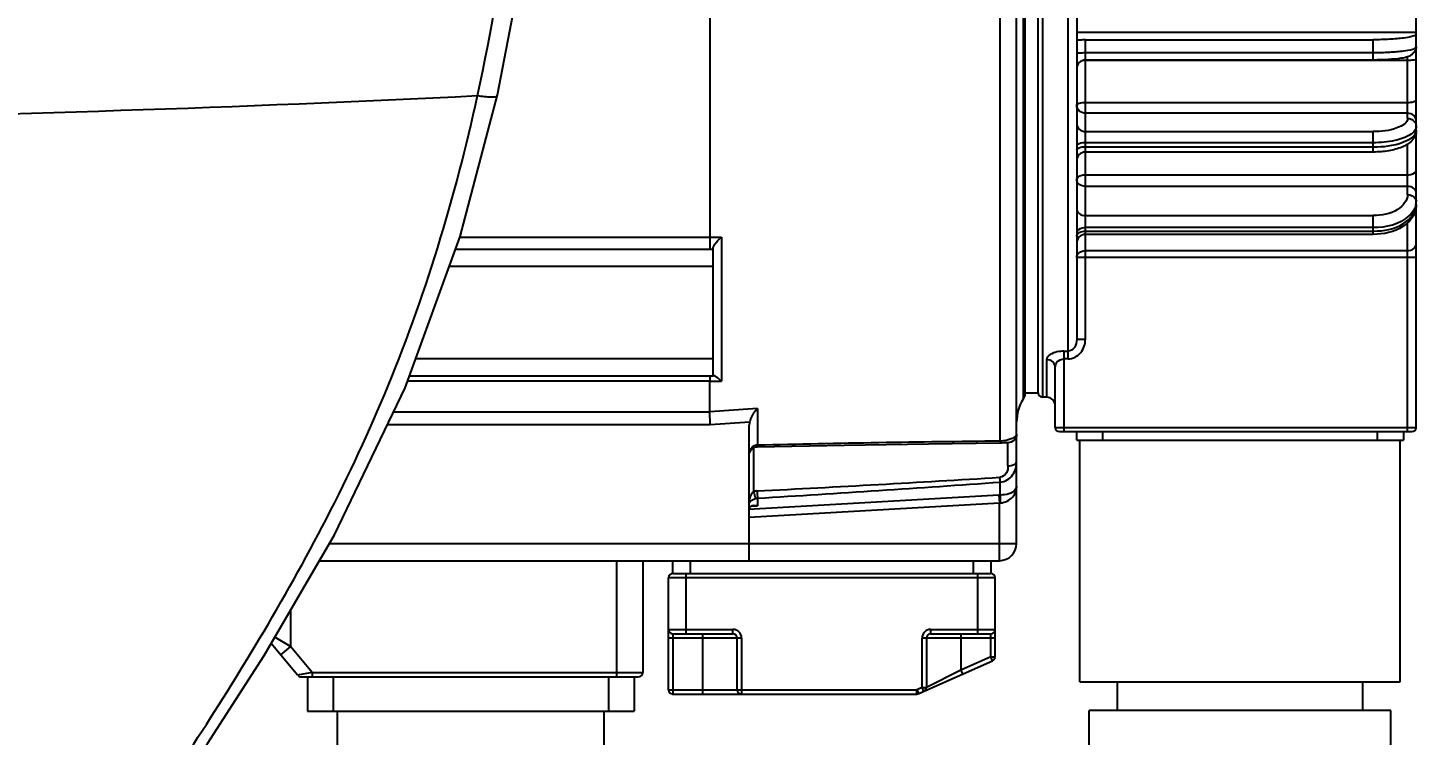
# Model space of a CAD drawing. Header units: millimetres. Extents: x 7426 to 8737, y 124 to 421.
# Drawn here: x 7935.59 to 7943.67, y 297.28 to 301.4 of the extents above; entities that cross this region are included whole.
import ezdxf

# ---------------------------------------------------------------- set-up
doc = ezdxf.new("R2010")
doc.units = ezdxf.units.MM
doc.layers.add('外形图', color=7, linetype='Continuous')
doc.layers.add('尺寸标注', color=7, linetype='Continuous')
doc.styles.add('微软雅黑', font='msyh.ttc')
doc.dimstyles.new('尺寸标注_1_20比例', dxfattribs={"dimtxt": 2.1, "dimasz": 1.7, "dimexe": 0.5, "dimexo": 0.4, "dimgap": 0.5, "dimtad": 1, "dimdec": 1, "dimlfac": 20, "dimdsep": 46, "dimtxsty": '微软雅黑', "dimcen": 0.09, "dimadec": 0, "dimazin": 0, "dimtp": 0.01, "dimtm": 0.01, "dimtfac": 1, "dimtdec": 1, "dimtofl": 0, "dimtmove": 0, "dimatfit": 3, "dimfxl": 1, "dimtolj": 1, "dimarcsym": 0})

# ---------------------------------------------------------------- blocks, each defined once
blk = doc.blocks.new('*D1261')
at = {"layer": 'Defpoints', "color": 0}
for p in [(7943.6678, 318.6849), (7943.6678, 302.5284), (7919.2922, 290.2199)]:
    blk.add_point(p, dxfattribs=at)
at = {"layer": '尺寸标注', "color": 0, "linetype": 'Continuous', "lineweight": -2}
for p, q in [((7919.2922, 290.6199), (7919.2922, 319.1849)), ((7943.6678, 302.9284), (7943.6678, 319.1849)), ((7920.9922, 318.6849), (7941.9678, 318.6849))]:
    blk.add_line(p, q, dxfattribs=at)
at = {"layer": '尺寸标注', "color": 0}
for points in [[(7920.9922, 318.9682), (7920.9922, 318.4016), (7919.2922, 318.6849)], [(7941.9678, 318.4016), (7941.9678, 318.9682), (7943.6678, 318.6849)]]:
    blk.add_solid(points, dxfattribs=at)
at = {"layer": '尺寸标注', "color": 0, "insert": (7931.48, 320.2708), "char_height": 2.1, "attachment_point": 5, "style": '微软雅黑'}
blk.add_mtext('\\A1;\\A1;487.5', dxfattribs=at)
blk = doc.blocks.new('*D1334')
at = {"layer": 'Defpoints', "color": 0}
for p in [(7943.6678, 325.4647), (7943.6678, 299.0744), (7918.3922, 273.0487)]:
    blk.add_point(p, dxfattribs=at)
at = {"layer": '尺寸标注', "color": 0, "lineweight": -2}
for p, q in [((7918.3922, 273.4487), (7918.3922, 325.9647)), ((7943.6678, 299.4744), (7943.6678, 325.9647)), ((7920.0922, 325.4647), (7941.9678, 325.4647))]:
    blk.add_line(p, q, dxfattribs=at)
at = {"layer": '尺寸标注', "color": 0}
for points in [[(7920.0922, 325.748), (7920.0922, 325.1814), (7918.3922, 325.4647)], [(7941.9678, 325.1814), (7941.9678, 325.748), (7943.6678, 325.4647)]]:
    blk.add_solid(points, dxfattribs=at)
at = {"layer": '尺寸标注', "color": 0, "insert": (7931.03, 327.0506), "char_height": 2.1, "attachment_point": 5, "style": '微软雅黑'}
blk.add_mtext('\\A1;505.5', dxfattribs=at)

msp = doc.modelspace()

# ---------------------------------------------------------------- linework, layer by layer
at = {"layer": '外形图', "color": 0, "linetype": 'Continuous'}
for p, q in [((7941.3427, 298.3993), (7941.3427, 304.611)), ((7941.3802, 303.8613), (7941.3802, 299.2375)), ((7941.3927, 299.2602), (7941.3927, 303.8386)), ((7941.4677, 299.2744), (7941.4677, 303.8245)), ((7941.4928, 303.8495), (7941.4928, 299.2494)), ((7941.6428, 299.4727), (7941.6428, 303.8495)), ((7941.6928, 303.7995), (7941.6928, 299.5866)), ((7941.248, 298.9941), (7941.248, 303.0301)), ((7939.5577, 302.9184), (7939.5577, 300.1804)), ((7943.6678, 299.0744), (7943.6678, 301.8131)), ((7943.6678, 301.3704), (7941.6928, 301.3704)), ((7941.7428, 299.5866), (7941.7428, 301.3275)), ((7941.7428, 301.3275), (7943.4178, 301.3275)), ((7943.4178, 301.2096), (7943.4178, 301.3275)), ((7941.7428, 301.2531), (7943.4178, 301.2531)), ((7943.6178, 300.8705), (7943.6178, 301.2286)), ((7941.7428, 301.2064), (7941.7403, 301.2064)), ((7943.4178, 301.2096), (7941.7428, 301.2096)), ((7943.6178, 301.2064), (7941.7428, 301.2064)), ((7941.7428, 300.963), (7943.6178, 300.963)), ((7943.6178, 300.9005), (7941.7428, 300.9005)), ((7941.7428, 300.7939), (7943.4179, 300.7939)), ((7943.4178, 300.6746), (7943.4178, 300.7939)), ((7943.4178, 300.7286), (7941.7428, 300.7286)), ((7941.7428, 300.7055), (7943.4178, 300.7055)), ((7943.4178, 300.6746), (7941.7428, 300.6746)), ((7943.6178, 300.4271), (7943.6178, 300.7226)), ((7941.7428, 300.5425), (7943.6178, 300.5425)), ((7943.6178, 300.4749), (7941.7428, 300.4749)), ((7941.7428, 300.3054), (7943.4179, 300.3054)), ((7943.4178, 300.1958), (7943.4178, 300.3054)), ((7943.6178, 299.0494), (7943.6178, 300.2641)), ((7938.1053, 300.1804), (7939.6251, 300.1804)), ((7939.6251, 300.1804), (7939.6251, 299.3423)), ((7943.4178, 300.2352), (7941.7428, 300.2352)), ((7941.7428, 300.2154), (7943.4178, 300.2154)), ((7943.4178, 300.1958), (7941.7428, 300.1958)), ((7938.0794, 300.1094), (7939.5777, 300.1094)), ((7939.5777, 299.3744), (7939.5777, 300.1154)), ((7941.7428, 300.1021), (7943.6178, 300.1021)), ((7943.6678, 300.0619), (7941.6928, 300.0619)), ((7939.5777, 300.0094), (7938.0429, 300.0094)), ((7941.6928, 299.5866), (7941.7428, 299.5866)), ((7937.8479, 299.4744), (7939.5777, 299.4744)), ((7941.5178, 299.2494), (7941.5178, 299.468)), ((7941.6178, 299.5169), (7941.6178, 299.0494)), ((7941.6178, 299.5169), (7941.6428, 299.5169)), ((7941.6428, 299.4727), (7941.6178, 299.4727)), ((7937.8115, 299.3744), (7939.5777, 299.3744)), ((7939.5593, 299.3706), (7939.5585, 299.3595)), ((7941.5678, 299.0744), (7941.5678, 299.4227)), ((7939.5577, 299.3422), (7937.7998, 299.3423)), ((7939.5585, 299.3595), (7939.5577, 299.3422)), ((7939.5577, 299.3422), (7939.6251, 299.3423)), ((7939.5577, 299.1637), (7939.5577, 299.3422)), ((7941.3802, 299.2375), (7941.3927, 299.2602)), ((7941.3927, 299.2744), (7941.4677, 299.2744)), ((7941.5178, 299.2494), (7941.4928, 299.2494)), ((7937.7183, 299.1638), (7939.2677, 299.1638)), ((7939.2677, 299.1638), (7939.5577, 299.1638)), ((7939.8351, 299.1834), (7939.5577, 299.1638)), ((7939.5603, 299.0903), (7939.5577, 299.1638)), ((7939.8351, 299.1834), (7939.8351, 298.9703)), ((7937.6829, 299.0903), (7939.5603, 299.0903)), ((7939.5603, 299.0903), (7939.7899, 299.1067)), ((7939.7877, 298.2993), (7939.7877, 299.087)), ((7941.5678, 299.0744), (7943.6678, 299.0744)), ((7941.5928, 299.0494), (7943.6428, 299.0494)), ((7941.6928, 298.9994), (7941.6928, 299.0494)), ((7941.8428, 299.0494), (7941.8428, 298.9994)), ((7943.4428, 298.9994), (7943.4428, 299.0494)), ((7943.5928, 299.0494), (7943.5928, 298.9994)), ((7941.248, 298.9941), (7941.2457, 298.9941)), ((7941.2458, 298.9845), (7941.2574, 298.9848)), ((7941.2849, 298.9869), (7941.2871, 298.9871)), ((7941.2871, 298.9871), (7941.288, 298.9872)), ((7941.288, 298.9872), (7941.2875, 298.9872)), ((7941.2927, 298.8503), (7941.2927, 298.985)), ((7941.6928, 298.9994), (7943.5928, 298.9994)), ((7941.7103, 298.5443), (7941.7103, 298.9994)), ((7943.5753, 298.5443), (7943.5753, 298.9994)), ((7939.8127, 298.9569), (7939.8127, 298.7015)), ((7939.8185, 298.9591), (7939.8336, 298.9601)), ((7941.248, 298.6807), (7941.248, 298.7561)), ((7941.2401, 298.6804), (7939.8152, 298.5985)), ((7939.8351, 298.6628), (7939.8351, 298.6177)), ((7941.2401, 298.6804), (7941.2427, 298.6351)), ((7939.7877, 298.5513), (7941.2427, 298.6351)), ((7939.8152, 298.5985), (7939.7899, 298.5971)), ((7939.7982, 298.6156), (7939.8351, 298.6177)), ((7941.248, 298.6354), (7941.2427, 298.6351)), ((7941.2427, 298.2993), (7941.2427, 298.6351)), ((7941.7103, 297.5943), (7941.7103, 298.5443)), ((7943.5753, 297.5943), (7943.5753, 298.5443)), ((7937.3448, 298.3993), (7941.3427, 298.3993)), ((7937.2865, 298.2993), (7941.2427, 298.2993)), ((7939.0177, 297.6243), (7939.0177, 298.2993)), ((7939.1677, 298.2993), (7939.1677, 297.6493)), ((7939.3427, 298.2243), (7939.3427, 298.2993)), ((7939.4427, 298.2993), (7939.4427, 298.2243)), ((7941.0927, 298.2243), (7941.0927, 298.2993)), ((7941.1927, 298.2993), (7941.1927, 298.2243)), ((7939.3177, 297.5493), (7939.3177, 298.1993)), ((7941.2177, 298.1993), (7939.3177, 298.1993)), ((7939.3427, 298.2243), (7941.1927, 298.2243)), ((7939.4177, 298.2243), (7939.4177, 297.8743)), ((7941.1177, 297.8743), (7941.1177, 298.2243)), ((7941.2177, 297.7406), (7941.2177, 298.1993)), ((7937.1176, 298.0092), (7937.1176, 297.8006)), ((7937.1176, 297.8006), (7937.0273, 297.8544)), ((7939.3177, 297.8993), (7939.6927, 297.8993)), ((7939.7427, 297.8493), (7939.3177, 297.8493)), ((7939.3427, 297.8743), (7939.3427, 297.5243)), ((7939.3427, 297.8743), (7939.6927, 297.8743)), ((7939.5177, 297.5243), (7939.5177, 297.8743)), ((7939.6927, 297.8743), (7939.6927, 297.8993)), ((7939.7177, 297.5493), (7939.7177, 297.8493)), ((7939.7427, 297.8493), (7939.7427, 297.5243)), ((7940.7927, 297.5625), (7940.7927, 297.8493)), ((7941.2177, 297.8493), (7940.7927, 297.8493)), ((7940.8177, 297.8493), (7940.8177, 297.5625)), ((7940.8427, 297.8993), (7940.8427, 297.8743)), ((7940.8427, 297.8993), (7941.2177, 297.8993)), ((7940.8427, 297.8743), (7941.1927, 297.8743)), ((7941.0177, 297.8743), (7941.0177, 297.6626)), ((7941.1927, 297.7406), (7941.1927, 297.8743)), ((7937.1601, 297.6332), (7937.0058, 297.8172)), ((7937.1176, 297.8006), (7937.0602, 297.7524)), ((7937.2446, 297.6493), (7937.1176, 297.8006)), ((7940.7734, 297.5265), (7941.2029, 297.7177)), ((7941.1927, 297.7406), (7941.0177, 297.6626)), ((7941.1927, 297.7406), (7941.2177, 297.7406)), ((7941.2029, 297.7177), (7941.1927, 297.7406)), ((7937.2107, 297.6429), (7937.1601, 297.6332)), ((7937.1793, 297.6243), (7939.1427, 297.6243)), ((7937.2446, 297.6493), (7937.2107, 297.6429)), ((7937.2176, 297.6243), (7937.2176, 297.4243)), ((7937.2446, 297.6493), (7937.2446, 297.6243)), ((7937.2446, 297.6493), (7939.1677, 297.6493)), ((7937.3676, 297.6243), (7937.3676, 297.4243)), ((7938.9677, 297.6243), (7938.9677, 297.4243)), ((7939.1177, 297.6243), (7939.1177, 297.4243)), ((7941.0177, 297.6626), (7940.8177, 297.5625)), ((7941.0177, 297.6626), (7941.0279, 297.6398)), ((7941.7103, 297.5943), (7943.5753, 297.5943)), ((7941.9293, 297.4293), (7941.9293, 297.5943)), ((7943.3563, 297.4293), (7943.3563, 297.5943)), ((7939.3177, 297.5493), (7940.7632, 297.5493)), ((7939.3427, 297.5243), (7940.7632, 297.5243)), ((7940.7927, 297.5625), (7940.7632, 297.5493)), ((7940.7632, 297.5243), (7940.7632, 297.5493)), ((7940.7632, 297.5493), (7940.7734, 297.5265)), ((7940.8029, 297.5396), (7940.7927, 297.5625)), ((7940.7927, 297.5625), (7940.8177, 297.5625)), ((7941.7653, 296.9183), (7941.7653, 297.4293)), ((7943.5203, 297.4293), (7941.7653, 297.4293)), ((7943.5203, 296.9183), (7943.5203, 297.4293)), ((7937.2176, 297.4243), (7939.1177, 297.4243)), ((7937.3926, 297.1193), (7937.3926, 297.4243)), ((7938.9427, 297.1193), (7938.9427, 297.4243))]:
    msp.add_line(p, q, dxfattribs=at)
for points in [[(7938.3235, 301.0066), (7938.464, 301.7432), (7938.5685, 302.5002), (7938.6386, 303.2116), (7938.6841, 303.8637), (7938.7123, 304.455), (7938.7272, 304.9714), (7938.7314, 305.37)], [(7936.9661, 297.749), (7937.3742, 298.45), (7937.7857, 299.3036), (7938.1063, 300.1833), (7938.3235, 301.0066)], [(7939.8337, 298.9601), (7940.3394, 298.971), (7940.8296, 298.9794), (7941.2458, 298.9845)], [(7941.2574, 298.9848), (7941.2745, 298.9859), (7941.2849, 298.9869)], [(7939.7904, 298.9281), (7939.7977, 298.9444), (7939.8085, 298.9553), (7939.8186, 298.9591)], [(7935.6853, 296.1966), (7935.7273, 296.2044), (7935.8574, 296.267), (7935.9963, 296.3876), (7936.1644, 296.5805), (7936.3712, 296.8553), (7936.6348, 297.2361), (7936.9661, 297.749)]]:
    msp.add_lwpolyline(points, dxfattribs=at)
for centre, radius, start, end in [((7941.7428, 301.1596), 0.05, 90, 180), ((7941.7422, 300.9663), 0.2401, 90.46484, 94.566), ((7932.0212, 426.0018), 125.1521, 270.930898, 272.832785), ((7943.6252, 300.8243), 0.0426, 0.03306, 9.12745), ((7941.7428, 300.6246), 0.05, 90, 180), ((7943.5737, 300.3876), 0.0941, 348.20703, 359.92884), ((7941.7428, 300.1458), 0.05, 90, 180), ((7941.5928, 299.1058), 0.25, 148.21167, 180), ((7941.4928, 299.2744), 0.025, 180, 270), ((7941.5178, 299.1994), 0.05, 0, 90), ((7939.8757, 299.087), 0.088, 167.07525, 180.03183), ((7941.5928, 299.0744), 0.025, 180, 270), ((7943.6428, 299.0744), 0.025, 270, 0), ((7939.8352, 298.5856), 0.3847, 90.99534, 91.48565), ((7939.8371, 298.4659), 0.5044, 90.22858, 90.97732), ((7942.2334, 198.557), 100.4419, 90.563388, 91.368185), ((7932.7104, 437.793), 139.2707, 272.931274, 273.513456), ((7932.7997, 416.0321), 117.5799, 273.43036, 274.12035), ((7939.8378, 298.6028), 0.1019, 92.99557, 104.2583), ((7945.9255, 299.0663), 6.1037, 183.39834, 183.79021), ((7941.2591, 298.3514), 0.3295, 91.93093, 93.29741), ((7939.8159, 298.5833), 0.0378, 93.09506, 96.97753), ((7941.2427, 298.3993), 0.1, 270, 0), ((7939.3427, 298.1993), 0.025, 90, 180), ((7941.1927, 298.1993), 0.025, 0, 90), ((7939.3427, 297.8993), 0.025, 180, 270), ((7939.6927, 297.8493), 0.05, 0, 90), ((7939.6927, 297.8493), 0.025, 0, 89.99975), ((7940.8427, 297.8493), 0.05, 90, 180), ((7940.8427, 297.8493), 0.025, 90, 180), ((7941.1927, 297.8993), 0.025, 270, 0), ((7941.1927, 297.7406), 0.025, 294, 0), ((7937.1793, 297.6493), 0.025, 220.00002, 270.00005), ((7939.1427, 297.6493), 0.025, 270, 0), ((7939.3427, 297.5493), 0.025, 180, 270), ((7939.7427, 297.5493), 0.025, 180, 270), ((7940.7632, 297.5493), 0.025, 270, 294), ((7940.7927, 297.5625), 0.025, 294.00012, 0.00002)]:
    msp.add_arc(centre, radius, start, end, dxfattribs=at)
for points, knots in [([(7938.2064, 301.0026), (7938.3736, 301.7717), (7938.5499, 303.2652), (7938.6126, 304.7626), (7938.6126, 305.4738)], [0, 0, 0, 0, 0.525349, 1, 1, 1, 1]), ([(7941.7428, 301.3275), (7941.731, 301.3275), (7941.7192, 301.3246), (7941.6928, 301.3261), (7941.6928, 301.321)], [0, 0, 0, 0, 0.697502, 1, 1, 1, 1]), ([(7943.6678, 301.3601), (7943.6678, 301.3525), (7943.6334, 301.3434), (7943.5888, 301.3351), (7943.5077, 301.3289), (7943.4497, 301.3275), (7943.4178, 301.3275)], [0, 0, 0, 0, 0.089244, 0.305717, 0.624786, 1, 1, 1, 1]), ([(7941.6928, 301.2466), (7941.6928, 301.2517), (7941.7192, 301.2502), (7941.731, 301.2531), (7941.7428, 301.2531)], [0, 0, 0, 0, 0.302484, 1, 1, 1, 1]), ([(7943.6678, 301.2858), (7943.6678, 301.264), (7943.6352, 301.2265), (7943.5716, 301.2186), (7943.5007, 301.2106), (7943.447, 301.2096), (7943.4178, 301.2096)], [0, 0, 0, 0, 0.233404, 0.424799, 0.686408, 1, 1, 1, 1]), ([(7943.4178, 301.2531), (7943.4497, 301.2531), (7943.5077, 301.2545), (7943.5888, 301.2608), (7943.6334, 301.269), (7943.6678, 301.2782), (7943.6678, 301.2858)], [0, 0, 0, 0, 0.375192, 0.694315, 0.910761, 1, 1, 1, 1]), ([(7943.6678, 301.2159), (7943.6678, 301.2105), (7943.6424, 301.2083), (7943.6296, 301.2064), (7943.6178, 301.2064)], [0, 0, 0, 0, 0.312496, 1, 1, 1, 1]), ([(7935.6877, 296.1968), (7935.7227, 296.201), (7935.8025, 296.2444), (7935.9741, 296.4079), (7936.2198, 296.7347), (7936.5534, 297.2248), (7936.9316, 297.8234), (7937.3205, 298.5073), (7937.8163, 299.5513), (7938.0773, 300.4092), (7938.2064, 301.0026)], [0, 0, 0, 0, 0.019255, 0.047233, 0.129589, 0.240589, 0.370862, 0.515084, 0.669082, 1, 1, 1, 1]), ([(7938.2064, 301.0026), (7938.2331, 300.998), (7938.2641, 300.9958), (7938.3207, 300.9943), (7938.3235, 301.0066)], [0, 0, 0, 0, 0.683072, 1, 1, 1, 1]), ([(7941.6928, 300.9467), (7941.6928, 300.9529), (7941.7153, 300.962), (7941.7309, 300.963), (7941.7428, 300.963)], [0, 0, 0, 0, 0.343079, 1, 1, 1, 1]), ([(7941.7428, 300.9005), (7941.7301, 300.9005), (7941.7044, 300.9095), (7941.6928, 300.9348), (7941.6928, 300.9467)], [0, 0, 0, 0, 0.513978, 1, 1, 1, 1]), ([(7943.6178, 300.963), (7943.6297, 300.963), (7943.6453, 300.9639), (7943.6678, 300.9731), (7943.6678, 300.9793)], [0, 0, 0, 0, 0.656921, 1, 1, 1, 1]), ([(7941.6928, 300.8401), (7941.6928, 300.8282), (7941.7044, 300.8029), (7941.7301, 300.7939), (7941.7428, 300.7939)], [0, 0, 0, 0, 0.486022, 1, 1, 1, 1]), ([(7943.6178, 300.8705), (7943.6178, 300.8439), (7943.5328, 300.7979), (7943.4656, 300.7939), (7943.4179, 300.7939)], [0, 0, 0, 0, 0.35776, 1, 1, 1, 1]), ([(7943.6678, 300.8543), (7943.6678, 300.8662), (7943.6562, 300.8915), (7943.6304, 300.9005), (7943.6178, 300.9005)], [0, 0, 0, 0, 0.486022, 1, 1, 1, 1]), ([(7943.6678, 300.8012), (7943.6678, 300.7793), (7943.6461, 300.7344), (7943.5822, 300.699), (7943.5049, 300.6789), (7943.4479, 300.6746), (7943.4178, 300.6746)], [0, 0, 0, 0, 0.215856, 0.439716, 0.703455, 1, 1, 1, 1]), ([(7943.4178, 300.7055), (7943.4775, 300.7055), (7943.5615, 300.7104), (7943.6678, 300.768), (7943.6678, 300.8012)], [0, 0, 0, 0, 0.64227, 1, 1, 1, 1]), ([(7943.6343, 300.7764), (7943.6071, 300.7584), (7943.534, 300.7355), (7943.4597, 300.7286), (7943.4178, 300.7286)], [0, 0, 0, 0, 0.438119, 1, 1, 1, 1]), ([(7943.6678, 300.7826), (7943.6678, 300.7808), (7943.6665, 300.7768), (7943.6637, 300.7738), (7943.662, 300.7724)], [0, 0, 0, 0, 0.453568, 1, 1, 1, 1]), ([(7941.7428, 300.7286), (7941.7308, 300.7286), (7941.714, 300.7276), (7941.6928, 300.7161), (7941.6928, 300.7095)], [0, 0, 0, 0, 0.64227, 1, 1, 1, 1]), ([(7941.6928, 300.5145), (7941.6928, 300.5183), (7941.7014, 300.5383), (7941.7263, 300.5425), (7941.7428, 300.5425)], [0, 0, 0, 0, 0.187333, 1, 1, 1, 1]), ([(7941.7428, 300.4749), (7941.7304, 300.4749), (7941.7063, 300.4811), (7941.6928, 300.504), (7941.6928, 300.5145)], [0, 0, 0, 0, 0.540463, 1, 1, 1, 1]), ([(7943.6178, 300.5425), (7943.6242, 300.5425), (7943.6429, 300.5439), (7943.6678, 300.557), (7943.6678, 300.5705)], [0, 0, 0, 0, 0.32353, 1, 1, 1, 1]), ([(7943.6178, 300.4271), (7943.6178, 300.3924), (7943.5514, 300.3178), (7943.4665, 300.3054), (7943.4179, 300.3054)], [0, 0, 0, 0, 0.416587, 1, 1, 1, 1]), ([(7943.6678, 300.4352), (7943.6678, 300.4457), (7943.6543, 300.4686), (7943.6302, 300.4749), (7943.6178, 300.4749)], [0, 0, 0, 0, 0.459531, 1, 1, 1, 1]), ([(7941.6928, 300.345), (7941.6928, 300.3345), (7941.7063, 300.3116), (7941.7304, 300.3054), (7941.7428, 300.3054)], [0, 0, 0, 0, 0.459531, 1, 1, 1, 1]), ([(7943.6678, 300.3676), (7943.6678, 300.3429), (7943.6511, 300.2912), (7943.567, 300.2152), (7943.4772, 300.1958), (7943.4178, 300.1958)], [0, 0, 0, 0, 0.223983, 0.461672, 1, 1, 1, 1]), ([(7943.4178, 300.2154), (7943.4786, 300.2154), (7943.5847, 300.2309), (7943.6678, 300.3242), (7943.6678, 300.3676)], [0, 0, 0, 0, 0.583441, 1, 1, 1, 1]), ([(7943.6593, 300.348), (7943.6517, 300.3309), (7943.5925, 300.2573), (7943.4907, 300.2352), (7943.4178, 300.2352)], [0, 0, 0, 0, 0.2048, 1, 1, 1, 1]), ([(7943.664, 300.4026), (7943.6652, 300.4003), (7943.6671, 300.3953), (7943.6678, 300.39), (7943.6678, 300.3874)], [0, 0, 0, 0, 0.506281, 1, 1, 1, 1]), ([(7939.5577, 300.1804), (7939.5576, 300.1737), (7939.5576, 300.1509), (7939.5572, 300.1281), (7939.5585, 300.1121)], [0, 0, 0, 0, 0.296324, 1, 1, 1, 1]), ([(7939.58, 300.1244), (7939.5821, 300.1294), (7939.5945, 300.1503), (7939.6113, 300.168), (7939.6251, 300.1804)], [0, 0, 0, 0, 0.225945, 1, 1, 1, 1]), ([(7941.7428, 300.2352), (7941.7363, 300.2352), (7941.717, 300.2337), (7941.6928, 300.2187), (7941.6928, 300.2048)], [0, 0, 0, 0, 0.315815, 1, 1, 1, 1]), ([(7939.5777, 300.1154), (7939.5777, 300.1167), (7939.5783, 300.1199), (7939.5794, 300.1228), (7939.58, 300.1244)], [0, 0, 0, 0, 0.442118, 1, 1, 1, 1]), ([(7943.6178, 300.1021), (7943.6302, 300.1021), (7943.6545, 300.1086), (7943.6678, 300.1317), (7943.6678, 300.1423)], [0, 0, 0, 0, 0.53818, 1, 1, 1, 1]), ([(7941.6928, 300.0619), (7941.6928, 300.0646), (7941.6934, 300.0699), (7941.6953, 300.0749), (7941.6966, 300.0773)], [0, 0, 0, 0, 0.494086, 1, 1, 1, 1]), ([(7941.6428, 299.4727), (7941.6699, 299.4727), (7941.7257, 299.5019), (7941.7428, 299.5591), (7941.7428, 299.5866)], [0, 0, 0, 0, 0.496702, 1, 1, 1, 1]), ([(7941.6928, 299.5866), (7941.6928, 299.57), (7941.6866, 299.5381), (7941.6569, 299.5169), (7941.6428, 299.5169)], [0, 0, 0, 0, 0.539043, 1, 1, 1, 1]), ([(7941.6178, 299.5169), (7941.6043, 299.5169), (7941.5691, 299.5139), (7941.5177, 299.4929), (7941.5177, 299.468)], [0, 0, 0, 0, 0.351525, 1, 1, 1, 1]), ([(7941.5678, 299.4227), (7941.5678, 299.4345), (7941.5559, 299.4594), (7941.5303, 299.468), (7941.5178, 299.468)], [0, 0, 0, 0, 0.482379, 1, 1, 1, 1]), ([(7941.5678, 299.4227), (7941.5678, 299.434), (7941.5774, 299.4598), (7941.6036, 299.4727), (7941.6178, 299.4727)], [0, 0, 0, 0, 0.443202, 1, 1, 1, 1]), ([(7939.6251, 299.3423), (7939.6169, 299.3506), (7939.6031, 299.3618), (7939.5868, 299.3744), (7939.5799, 299.3744)], [0, 0, 0, 0, 0.625167, 1, 1, 1, 1]), ([(7939.8351, 299.1834), (7939.8302, 299.1785), (7939.8106, 299.1562), (7939.7951, 299.1291), (7939.7899, 299.1067)], [0, 0, 0, 0, 0.230122, 1, 1, 1, 1]), ([(7939.8161, 298.968), (7939.8176, 298.9686), (7939.8205, 298.9697), (7939.8237, 298.9701), (7939.8252, 298.9702)], [0, 0, 0, 0, 0.510018, 1, 1, 1, 1]), ([(7939.8252, 298.9702), (7939.8249, 298.9685), (7939.8241, 298.9656), (7939.8228, 298.9628), (7939.8221, 298.9617)], [0, 0, 0, 0, 0.555336, 1, 1, 1, 1]), ([(7939.8351, 298.9703), (7939.835, 298.9678), (7939.8342, 298.9655), (7939.8346, 298.9602), (7939.8337, 298.9601)], [0, 0, 0, 0, 0.722658, 1, 1, 1, 1]), ([(7941.248, 298.9941), (7941.2478, 298.9917), (7941.2472, 298.9893), (7941.2468, 298.9845), (7941.2458, 298.9845)], [0, 0, 0, 0, 0.723843, 1, 1, 1, 1]), ([(7941.3427, 299.0346), (7941.3427, 299.027), (7941.3206, 299.0086), (7941.299, 299.0014), (7941.2828, 298.9981)], [0, 0, 0, 0, 0.316832, 1, 1, 1, 1]), ([(7941.2875, 298.9872), (7941.2889, 298.9872), (7941.2911, 298.9875), (7941.2927, 298.9857), (7941.2927, 298.985)], [0, 0, 0, 0, 0.672501, 1, 1, 1, 1]), ([(7941.3427, 299.0346), (7941.3427, 299.022), (7941.332, 298.9955), (7941.3055, 298.985), (7941.2927, 298.985)], [0, 0, 0, 0, 0.498702, 1, 1, 1, 1]), ([(7939.8221, 298.9617), (7939.8216, 298.961), (7939.8207, 298.9598), (7939.8192, 298.9592), (7939.8186, 298.9591)], [0, 0, 0, 0, 0.554149, 1, 1, 1, 1]), ([(7941.2927, 298.8503), (7941.2927, 298.8368), (7941.2888, 298.8068), (7941.261, 298.785), (7941.2454, 298.784)], [0, 0, 0, 0, 0.462909, 1, 1, 1, 1]), ([(7941.248, 298.7561), (7941.2755, 298.7577), (7941.3302, 298.7917), (7941.3427, 298.8497), (7941.3427, 298.8775)], [0, 0, 0, 0, 0.498607, 1, 1, 1, 1]), ([(7941.2927, 298.8503), (7941.2989, 298.8503), (7941.3173, 298.8516), (7941.3427, 298.864), (7941.3427, 298.8775)], [0, 0, 0, 0, 0.313807, 1, 1, 1, 1]), ([(7941.248, 298.7561), (7941.2478, 298.7578), (7941.2468, 298.7671), (7941.246, 298.7764), (7941.2454, 298.784)], [0, 0, 0, 0, 0.182677, 1, 1, 1, 1]), ([(7941.248, 298.6354), (7941.2748, 298.6368), (7941.3252, 298.6604), (7941.3427, 298.7109), (7941.3427, 298.7328)], [0, 0, 0, 0, 0.551098, 1, 1, 1, 1]), ([(7941.3427, 298.7328), (7941.3427, 298.7264), (7941.3272, 298.6888), (7941.2796, 298.6816), (7941.248, 298.6807)], [0, 0, 0, 0, 0.16833, 1, 1, 1, 1]), ([(7939.7877, 298.6358), (7939.7877, 298.6401), (7939.8013, 298.6521), (7939.8148, 298.6569), (7939.8252, 298.6607)], [0, 0, 0, 0, 0.280296, 1, 1, 1, 1]), ([(7939.8127, 298.7015), (7939.8139, 298.6974), (7939.818, 298.6837), (7939.8221, 298.6701), (7939.8252, 298.6607)], [0, 0, 0, 0, 0.302671, 1, 1, 1, 1]), ([(7939.8252, 298.6607), (7939.8268, 298.6613), (7939.8301, 298.6622), (7939.8334, 298.6627), (7939.8351, 298.6628)], [0, 0, 0, 0, 0.502456, 1, 1, 1, 1]), ([(7941.248, 298.6807), (7941.2478, 298.6782), (7941.2472, 298.6631), (7941.2476, 298.648), (7941.248, 298.6354)], [0, 0, 0, 0, 0.167523, 1, 1, 1, 1]), ([(7939.8024, 298.6184), (7939.8038, 298.619), (7939.8067, 298.62), (7939.8098, 298.6206), (7939.8113, 298.6208)], [0, 0, 0, 0, 0.49605, 1, 1, 1, 1])]:
    msp.add_open_spline(points, degree=3, knots=knots, dxfattribs=at)
for points in [[(7943.6178, 300.8705), (7943.6389, 300.8705), (7943.6639, 300.8518), (7943.6673, 300.831)], [(7943.6678, 300.8243), (7943.6678, 300.8156), (7943.6643, 300.8067), (7943.6593, 300.7995)], [(7943.6593, 300.7995), (7943.6528, 300.7902), (7943.6438, 300.7827), (7943.6343, 300.7764)], [(7941.6928, 300.6864), (7941.6928, 300.693), (7941.7012, 300.6975), (7941.7074, 300.6999)], [(7941.7074, 300.6999), (7941.7185, 300.7042), (7941.7308, 300.7055), (7941.7428, 300.7055)], [(7943.6178, 300.4271), (7943.6352, 300.4271), (7943.6559, 300.4181), (7943.664, 300.4026)], [(7943.6658, 300.3683), (7943.6644, 300.3614), (7943.6621, 300.3545), (7943.6593, 300.348)], [(7941.6928, 300.185), (7941.6928, 300.1936), (7941.7, 300.202), (7941.7074, 300.2065)], [(7941.7074, 300.2065), (7941.7178, 300.2128), (7941.7306, 300.2154), (7941.7428, 300.2154)], [(7941.7074, 300.0904), (7941.7171, 300.0981), (7941.7303, 300.1021), (7941.7428, 300.1021)], [(7941.6966, 300.0773), (7941.6991, 300.0823), (7941.703, 300.0868), (7941.7074, 300.0904)], [(7939.7895, 298.9271), (7939.7925, 298.9431), (7939.8012, 298.9614), (7939.8161, 298.968)], [(7941.2828, 298.9981), (7941.2714, 298.9958), (7941.2597, 298.9945), (7941.248, 298.9941)], [(7939.793, 298.6721), (7939.7911, 298.6665), (7939.7898, 298.6607), (7939.789, 298.6548)], [(7939.7999, 298.6872), (7939.797, 298.6825), (7939.7947, 298.6774), (7939.793, 298.6721)], [(7939.8127, 298.7015), (7939.8076, 298.6976), (7939.8033, 298.6926), (7939.7999, 298.6872)], [(7939.7877, 298.5934), (7939.7877, 298.6031), (7939.7936, 298.6144), (7939.8024, 298.6184)], [(7939.8139, 298.621), (7939.821, 298.6214), (7939.8283, 298.6201), (7939.8351, 298.6177)]]:
    msp.add_open_spline(points, degree=3, dxfattribs=at)

# ---------------------------------------------------------------- dimensions: what is measured, and where the dimension line sits
at = {"layer": '尺寸标注'}
dim = msp.add_linear_dim(base=(7943.6678, 325.4647), p1=(7918.3922, 273.0487), p2=(7943.6678, 299.0744), dimstyle='尺寸标注_1_20比例', dxfattribs=at)
dim.commit()
dim.dimension.update_dxf_attribs({"geometry": '*D1334', "text_midpoint": (7931.03, 327.0506)})
at = {"layer": '尺寸标注', "color": 0, "linetype": 'Continuous'}
dim = msp.add_linear_dim(base=(7943.6678, 318.6849), p1=(7919.2922, 290.2199), p2=(7943.6678, 302.5284), text='\\A1;487.5', dimstyle='尺寸标注_1_20比例', override={"dimtxsty": '微软雅黑'}, dxfattribs=at)
dim.commit()
dim.dimension.update_dxf_attribs({"geometry": '*D1261', "text_midpoint": (7931.48, 320.2708)})

doc.saveas('drawing.dxf')
